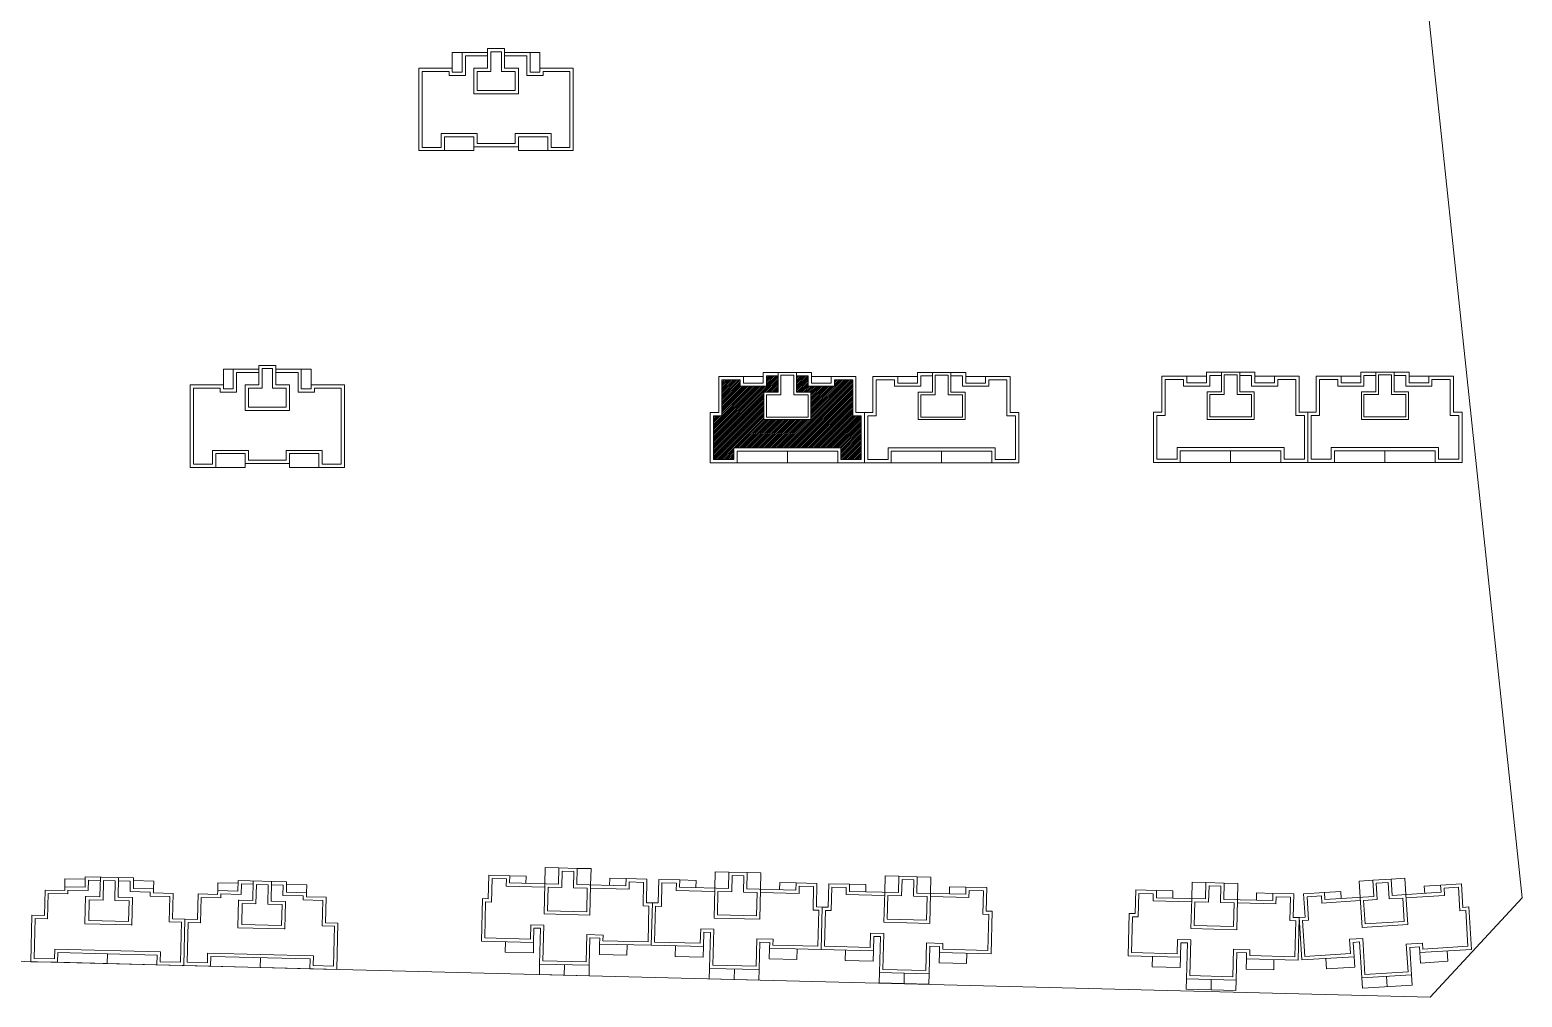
# Model space of a CAD drawing. Extents: x 195225 to 258225, y 4041 to 48538.
# Drawn here: x 201229 to 203512, y 7059 to 8539 of the extents above; entities that cross this region are included whole.
import ezdxf

# ---------------------------------------------------------------- set-up
doc = ezdxf.new("R2010")
doc.units = 0
doc.header["$LTSCALE"] = 1000
doc.header["$MEASUREMENT"] = 0
doc.layers.add('140', color=2, linetype='Continuous', lineweight=5)
doc.layers.add('s2', color=1, linetype='Continuous', lineweight=5)

msp = doc.modelspace()

# ---------------------------------------------------------------- hatches: boundary and pattern name
at = {"layer": 's2', "linetype": 'ByBlock'}
h = msp.add_hatch(dxfattribs=at)
h.set_pattern_fill('ANSI31', color=256, scale=1.2, style=0)
h.set_pattern_definition([(45, (164462.5845, 34869.5403), (-1.34703842, 1.34703842), [])])
h.paths.add_polyline_path([(202500.9, 7948.3), (202487.9, 7948.3), (202487.9, 8003.3), (202459.9, 8003.3), (202459.9, 7993.3), (202419.9, 7993.3), (202419.9, 8009.3), (202401.9, 8009.3), (202401.9, 7984.3), (202423.9, 7984.3), (202423.9, 7942.3), (202351.9, 7942.3), (202351.9, 7984.3), (202373.9, 7984.3), (202373.9, 8009.3), (202355.9, 8009.3), (202355.9, 7993.3), (202315.9, 7993.3), (202315.9, 8003.3), (202287.9, 8003.3), (202287.9, 7948.3), (202274.9, 7948.3), (202274.9, 7881.3), (202305.9, 7881.3), (202305.9, 7899.3), (202387.9, 7899.3), (202469.9, 7899.3), (202469.9, 7881.3), (202500.9, 7881.3)])

# ---------------------------------------------------------------- linework, layer by layer
at = {"layer": '140', "color": 7}
for p, q in [((203512, 7210.9), (203253.6, 9648.7)), ((201875.4, 8503.9), (201890.4, 8503.9)), ((201875.4, 8479.9), (201875.4, 8503.9)), ((201890.4, 8503.9), (201890.4, 8473.9)), ((201929.4, 8503.9), (201890.4, 8503.9)), ((201895.4, 8498.9), (201895.4, 8468.9)), ((201929.4, 8498.9), (201895.4, 8498.9)), ((201929.4, 8509.9), (201929.4, 8503.9)), ((201955.4, 8509.9), (201929.4, 8509.9)), ((201929.4, 8503.9), (201929.4, 8479.9)), ((201934.4, 8504.9), (201934.4, 8503.9)), ((201950.4, 8504.9), (201934.4, 8504.9)), ((201934.4, 8503.9), (201934.4, 8474.9)), ((201950.4, 8474.9), (201950.4, 8504.9)), ((201955.4, 8503.9), (201955.4, 8509.9)), ((201955.4, 8479.9), (201955.4, 8509.9)), ((201994.4, 8503.9), (201955.4, 8503.9)), ((201989.4, 8498.9), (201955.4, 8498.9)), ((201989.4, 8468.9), (201989.4, 8498.9)), ((202009.4, 8503.9), (201994.4, 8503.9)), ((201994.4, 8473.9), (201994.4, 8503.9)), ((202009.4, 8479.9), (202009.4, 8503.9)), ((201824.4, 8479.9), (201824.4, 8353.9)), ((201857.4, 8479.9), (201824.4, 8479.9)), ((201829.4, 8474.9), (201829.4, 8358.9)), ((201857.4, 8474.9), (201829.4, 8474.9)), ((201875.4, 8479.9), (201857.4, 8479.9)), ((201870.4, 8474.9), (201857.4, 8474.9)), ((201870.4, 8468.9), (201870.4, 8474.9)), ((201875.4, 8473.9), (201875.4, 8479.9)), ((201890.4, 8473.9), (201875.4, 8473.9)), ((201908.4, 8479.9), (201908.4, 8440.9)), ((201929.4, 8479.9), (201908.4, 8479.9)), ((201913.4, 8474.9), (201913.4, 8445.9)), ((201934.4, 8474.9), (201913.4, 8474.9)), ((201971.4, 8474.9), (201950.4, 8474.9)), ((201976.4, 8479.9), (201955.4, 8479.9)), ((201971.4, 8445.9), (201971.4, 8474.9)), ((201976.4, 8440.9), (201976.4, 8479.9)), ((202009.4, 8473.9), (201994.4, 8473.9)), ((202009.4, 8479.9), (202009.4, 8473.9)), ((202027.4, 8479.9), (202009.4, 8479.9)), ((202014.4, 8474.9), (202014.4, 8468.9)), ((202027.4, 8474.9), (202014.4, 8474.9)), ((202060.4, 8479.9), (202027.4, 8479.9)), ((202055.4, 8474.9), (202027.4, 8474.9)), ((202055.4, 8358.9), (202055.4, 8474.9)), ((202060.4, 8353.9), (202060.4, 8479.9)), ((201895.4, 8468.9), (201870.4, 8468.9)), ((202014.4, 8468.9), (201989.4, 8468.9)), ((201908.4, 8440.9), (201976.4, 8440.9)), ((201913.4, 8445.9), (201971.4, 8445.9)), ((201858.4, 8379.9), (201913.4, 8379.9)), ((201858.4, 8358.9), (201858.4, 8379.9)), ((201913.4, 8379.9), (201913.4, 8364.9)), ((201971.4, 8379.9), (202026.4, 8379.9)), ((201971.4, 8364.9), (201971.4, 8379.9)), ((202026.4, 8379.9), (202026.4, 8358.9)), ((201829.4, 8358.9), (201858.4, 8358.9)), ((201863.4, 8374.9), (201908.4, 8374.9)), ((201863.4, 8353.9), (201863.4, 8374.9)), ((201908.4, 8374.9), (201908.4, 8359.9)), ((201908.4, 8353.9), (201908.4, 8359.9)), ((201908.4, 8359.9), (201942.4, 8359.9)), ((201913.4, 8364.9), (201942.4, 8364.9)), ((201942.4, 8364.9), (201971.4, 8364.9)), ((201942.4, 8359.9), (201976.4, 8359.9)), ((201976.4, 8374.9), (202021.4, 8374.9)), ((201976.4, 8359.9), (201976.4, 8374.9)), ((201976.4, 8353.9), (201976.4, 8359.9)), ((202021.4, 8374.9), (202021.4, 8353.9)), ((202026.4, 8358.9), (202055.4, 8358.9)), ((201824.4, 8353.9), (201863.4, 8353.9)), ((201863.4, 8353.9), (201908.4, 8353.9)), ((202021.4, 8353.9), (201976.4, 8353.9)), ((202021.4, 8353.9), (202060.4, 8353.9)), ((201525.4, 8019.3), (201540.4, 8019.3)), ((201525.4, 7995.3), (201525.4, 8019.3)), ((201540.4, 8019.3), (201540.4, 7989.3)), ((201579.4, 8019.3), (201540.4, 8019.3)), ((201545.4, 8014.3), (201545.4, 7984.3)), ((201579.4, 8014.3), (201545.4, 8014.3)), ((201579.4, 8025.3), (201579.4, 8019.3)), ((201605.4, 8025.3), (201579.4, 8025.3)), ((201579.4, 8019.3), (201579.4, 7995.3)), ((201584.4, 8020.3), (201584.4, 8019.3)), ((201600.4, 8020.3), (201584.4, 8020.3)), ((201584.4, 8019.3), (201584.4, 7990.3)), ((201600.4, 7990.3), (201600.4, 8020.3)), ((201605.4, 8019.3), (201605.4, 8025.3)), ((201605.4, 7995.3), (201605.4, 8025.3)), ((201644.4, 8019.3), (201605.4, 8019.3)), ((201639.4, 8014.3), (201605.4, 8014.3)), ((201639.4, 7984.3), (201639.4, 8014.3)), ((201659.4, 8019.3), (201644.4, 8019.3)), ((201644.4, 7989.3), (201644.4, 8019.3)), ((201659.4, 7995.3), (201659.4, 8019.3)), ((202350.9, 8014.3), (202424.9, 8014.3)), ((202350.9, 7998.3), (202350.9, 8014.3)), ((202373.9, 8014.3), (202373.9, 7984.3)), ((202401.9, 7984.3), (202401.9, 8014.3)), ((202424.9, 8014.3), (202424.9, 7998.3)), ((202586.9, 8014.3), (202660.9, 8014.3)), ((202586.9, 7998.3), (202586.9, 8014.3)), ((202609.9, 8014.3), (202609.9, 7984.3)), ((202637.9, 7984.3), (202637.9, 8014.3)), ((202660.9, 8014.3), (202660.9, 7998.3)), ((203029, 8014.7), (203103, 8014.7)), ((203029, 7998.7), (203029, 8014.7)), ((203052, 8014.7), (203052, 7984.7)), ((203080, 7984.7), (203080, 8014.7)), ((203103, 8014.7), (203103, 7998.7)), ((203265, 8014.7), (203339, 8014.7)), ((203265, 7998.7), (203265, 8014.7)), ((203288, 8014.7), (203288, 7984.7)), ((203316, 7984.7), (203316, 8014.7)), ((203339, 8014.7), (203339, 7998.7)), ((201474.4, 7995.3), (201474.4, 7869.3)), ((201507.4, 7995.3), (201474.4, 7995.3)), ((201479.4, 7990.3), (201479.4, 7874.3)), ((201507.4, 7990.3), (201479.4, 7990.3)), ((201525.4, 7995.3), (201507.4, 7995.3)), ((201520.4, 7990.3), (201507.4, 7990.3)), ((201520.4, 7984.3), (201520.4, 7990.3)), ((201525.4, 7989.3), (201525.4, 7995.3)), ((201558.4, 7995.3), (201558.4, 7956.3)), ((201579.4, 7995.3), (201558.4, 7995.3)), ((201563.4, 7990.3), (201563.4, 7961.3)), ((201584.4, 7990.3), (201563.4, 7990.3)), ((201621.4, 7990.3), (201600.4, 7990.3)), ((201626.4, 7995.3), (201605.4, 7995.3)), ((201621.4, 7961.3), (201621.4, 7990.3)), ((201626.4, 7956.3), (201626.4, 7995.3)), ((201659.4, 7995.3), (201659.4, 7989.3)), ((201677.4, 7995.3), (201659.4, 7995.3)), ((201664.4, 7990.3), (201664.4, 7984.3)), ((201677.4, 7990.3), (201664.4, 7990.3)), ((201710.4, 7995.3), (201677.4, 7995.3)), ((201705.4, 7990.3), (201677.4, 7990.3)), ((201705.4, 7874.3), (201705.4, 7990.3)), ((201710.4, 7869.3), (201710.4, 7995.3)), ((202282.9, 8008.3), (202320.9, 8008.3)), ((202282.9, 7953.3), (202282.9, 8008.3)), ((202287.9, 8003.3), (202315.9, 8003.3)), ((202287.9, 7948.3), (202287.9, 8003.3)), ((202315.9, 8003.3), (202315.9, 7993.3)), ((202315.9, 7993.3), (202355.9, 7993.3)), ((202318.9, 8008.3), (202320.9, 8008.3)), ((202320.9, 8008.3), (202350.9, 8008.3)), ((202320.9, 8008.3), (202320.9, 7998.3)), ((202320.9, 7998.3), (202350.9, 7998.3)), ((202355.9, 8009.3), (202373.9, 8009.3)), ((202355.9, 7993.3), (202355.9, 8009.3)), ((202397.9, 8010.3), (202377.9, 8010.3)), ((202377.9, 8010.3), (202377.9, 7980.3)), ((202397.9, 7980.3), (202397.9, 8010.3)), ((202401.9, 8009.3), (202419.9, 8009.3)), ((202419.9, 8009.3), (202419.9, 7993.3)), ((202419.9, 7993.3), (202459.9, 7993.3)), ((202454.9, 8008.3), (202424.9, 8008.3)), ((202424.9, 7998.3), (202454.9, 7998.3)), ((202454.9, 8008.3), (202492.9, 8008.3)), ((202454.9, 7998.3), (202454.9, 8008.3)), ((202459.9, 8003.3), (202487.9, 8003.3)), ((202459.9, 7993.3), (202459.9, 8003.3)), ((202487.9, 8003.3), (202487.9, 7948.3)), ((202492.9, 8008.3), (202492.9, 7953.3)), ((202518.9, 8008.3), (202556.9, 8008.3)), ((202518.9, 7953.3), (202518.9, 8008.3)), ((202523.9, 8003.3), (202551.9, 8003.3)), ((202523.9, 7948.3), (202523.9, 8003.3)), ((202551.9, 8003.3), (202551.9, 7993.3)), ((202551.9, 7993.3), (202591.9, 7993.3)), ((202554.9, 8008.3), (202556.9, 8008.3)), ((202556.9, 8008.3), (202586.9, 8008.3)), ((202556.9, 8008.3), (202556.9, 7998.3)), ((202556.9, 7998.3), (202586.9, 7998.3)), ((202591.9, 8009.3), (202609.9, 8009.3)), ((202591.9, 7993.3), (202591.9, 8009.3)), ((202633.9, 8010.3), (202613.9, 8010.3)), ((202613.9, 8010.3), (202613.9, 7980.3)), ((202633.9, 7980.3), (202633.9, 8010.3)), ((202637.9, 8009.3), (202655.9, 8009.3)), ((202655.9, 8009.3), (202655.9, 7993.3)), ((202655.9, 7993.3), (202695.9, 7993.3)), ((202690.9, 8008.3), (202660.9, 8008.3)), ((202660.9, 7998.3), (202690.9, 7998.3)), ((202690.9, 8008.3), (202728.9, 8008.3)), ((202690.9, 7998.3), (202690.9, 8008.3)), ((202695.9, 8003.3), (202723.9, 8003.3)), ((202695.9, 7993.3), (202695.9, 8003.3)), ((202723.9, 8003.3), (202723.9, 7948.3)), ((202728.9, 8008.3), (202728.9, 7953.3)), ((202961, 8008.7), (202999, 8008.7)), ((202961, 7953.7), (202961, 8008.7)), ((202966, 8003.7), (202994, 8003.7)), ((202966, 7948.7), (202966, 8003.7)), ((202994, 8003.7), (202994, 7993.7)), ((202994, 7993.7), (203034, 7993.7)), ((202997, 8008.7), (202999, 8008.7)), ((202999, 8008.7), (203029, 8008.7)), ((202999, 8008.7), (202999, 7998.7)), ((202999, 7998.7), (203029, 7998.7)), ((203034, 8009.7), (203052, 8009.7)), ((203034, 7993.7), (203034, 8009.7)), ((203076, 8010.7), (203056, 8010.7)), ((203056, 8010.7), (203056, 7980.7)), ((203076, 7980.7), (203076, 8010.7)), ((203080, 8009.7), (203098, 8009.7)), ((203098, 8009.7), (203098, 7993.7)), ((203098, 7993.7), (203138, 7993.7)), ((203133, 8008.7), (203103, 8008.7)), ((203103, 7998.7), (203133, 7998.7)), ((203133, 8008.7), (203171, 8008.7)), ((203133, 7998.7), (203133, 8008.7)), ((203138, 8003.7), (203166, 8003.7)), ((203138, 7993.7), (203138, 8003.7)), ((203166, 8003.7), (203166, 7948.7)), ((203171, 8008.7), (203171, 7953.7)), ((203197, 8008.7), (203235, 8008.7)), ((203197, 7953.7), (203197, 8008.7)), ((203202, 8003.7), (203230, 8003.7)), ((203202, 7948.7), (203202, 8003.7)), ((203230, 8003.7), (203230, 7993.7)), ((203230, 7993.7), (203270, 7993.7)), ((203233, 8008.7), (203235, 8008.7)), ((203235, 8008.7), (203265, 8008.7)), ((203235, 8008.7), (203235, 7998.7)), ((203235, 7998.7), (203265, 7998.7)), ((203270, 8009.7), (203288, 8009.7)), ((203270, 7993.7), (203270, 8009.7)), ((203312, 8010.7), (203292, 8010.7)), ((203292, 8010.7), (203292, 7980.7)), ((203312, 7980.7), (203312, 8010.7)), ((203316, 8009.7), (203334, 8009.7)), ((203334, 8009.7), (203334, 7993.7)), ((203334, 7993.7), (203374, 7993.7)), ((203369, 8008.7), (203339, 8008.7)), ((203339, 7998.7), (203369, 7998.7)), ((203369, 8008.7), (203407, 8008.7)), ((203369, 7998.7), (203369, 8008.7)), ((203374, 8003.7), (203402, 8003.7)), ((203374, 7993.7), (203374, 8003.7)), ((203402, 8003.7), (203402, 7948.7)), ((203407, 8008.7), (203407, 7953.7)), ((201545.4, 7984.3), (201520.4, 7984.3)), ((201540.4, 7989.3), (201525.4, 7989.3)), ((201664.4, 7984.3), (201639.4, 7984.3)), ((201659.4, 7989.3), (201644.4, 7989.3)), ((202351.9, 7984.3), (202351.9, 7942.3)), ((202373.9, 7984.3), (202351.9, 7984.3)), ((202355.9, 7980.3), (202355.9, 7946.3)), ((202377.9, 7980.3), (202355.9, 7980.3)), ((202419.9, 7980.3), (202397.9, 7980.3)), ((202423.9, 7984.3), (202401.9, 7984.3)), ((202419.9, 7946.3), (202419.9, 7980.3)), ((202423.9, 7942.3), (202423.9, 7984.3)), ((202587.9, 7984.3), (202587.9, 7942.3)), ((202609.9, 7984.3), (202587.9, 7984.3)), ((202591.9, 7980.3), (202591.9, 7946.3)), ((202613.9, 7980.3), (202591.9, 7980.3)), ((202655.9, 7980.3), (202633.9, 7980.3)), ((202659.9, 7984.3), (202637.9, 7984.3)), ((202655.9, 7946.3), (202655.9, 7980.3)), ((202659.9, 7942.3), (202659.9, 7984.3)), ((203030, 7984.7), (203030, 7942.7)), ((203052, 7984.7), (203030, 7984.7)), ((203034, 7980.7), (203034, 7946.7)), ((203056, 7980.7), (203034, 7980.7)), ((203098, 7980.7), (203076, 7980.7)), ((203102, 7984.7), (203080, 7984.7)), ((203098, 7946.7), (203098, 7980.7)), ((203102, 7942.7), (203102, 7984.7)), ((203266, 7984.7), (203266, 7942.7)), ((203288, 7984.7), (203266, 7984.7)), ((203270, 7980.7), (203270, 7946.7)), ((203292, 7980.7), (203270, 7980.7)), ((203334, 7980.7), (203312, 7980.7)), ((203338, 7984.7), (203316, 7984.7)), ((203334, 7946.7), (203334, 7980.7)), ((203338, 7942.7), (203338, 7984.7)), ((201558.4, 7956.3), (201626.4, 7956.3)), ((201563.4, 7961.3), (201621.4, 7961.3)), ((202269.9, 7953.3), (202282.9, 7953.3)), ((202269.9, 7876.3), (202269.9, 7953.3)), ((202274.9, 7948.3), (202287.9, 7948.3)), ((202274.9, 7881.3), (202274.9, 7948.3)), ((202355.9, 7946.3), (202419.9, 7946.3)), ((202487.9, 7948.3), (202500.9, 7948.3)), ((202492.9, 7953.3), (202505.9, 7953.3)), ((202500.9, 7948.3), (202500.9, 7881.3)), ((202505.9, 7953.3), (202505.9, 7876.3)), ((202505.9, 7953.3), (202518.9, 7953.3)), ((202505.9, 7876.3), (202505.9, 7953.3)), ((202510.9, 7948.3), (202523.9, 7948.3)), ((202510.9, 7881.3), (202510.9, 7948.3)), ((202591.9, 7946.3), (202655.9, 7946.3)), ((202723.9, 7948.3), (202736.9, 7948.3)), ((202728.9, 7953.3), (202741.9, 7953.3)), ((202736.9, 7948.3), (202736.9, 7881.3)), ((202741.9, 7953.3), (202741.9, 7876.3)), ((202948, 7953.7), (202961, 7953.7)), ((202948, 7876.7), (202948, 7953.7)), ((202953, 7948.7), (202966, 7948.7)), ((202953, 7881.7), (202953, 7948.7)), ((203034, 7946.7), (203098, 7946.7)), ((203166, 7948.7), (203179, 7948.7)), ((203171, 7953.7), (203184, 7953.7)), ((203179, 7948.7), (203179, 7881.7)), ((203184, 7953.7), (203184, 7876.7)), ((203184, 7953.7), (203197, 7953.7)), ((203184, 7876.7), (203184, 7953.7)), ((203189, 7948.7), (203202, 7948.7)), ((203189, 7881.7), (203189, 7948.7)), ((203270, 7946.7), (203334, 7946.7)), ((203402, 7948.7), (203415, 7948.7)), ((203407, 7953.7), (203420, 7953.7)), ((203415, 7948.7), (203415, 7881.7)), ((203420, 7953.7), (203420, 7876.7)), ((202351.9, 7943.3), (202351.9, 7942.3)), ((202351.9, 7942.3), (202423.9, 7942.3)), ((202422.9, 7942.3), (202423.9, 7942.3)), ((202587.9, 7943.3), (202587.9, 7942.3)), ((202587.9, 7942.3), (202659.9, 7942.3)), ((202658.9, 7942.3), (202659.9, 7942.3)), ((203030, 7943.7), (203030, 7942.7)), ((203030, 7942.7), (203102, 7942.7)), ((203101, 7942.7), (203102, 7942.7)), ((203266, 7943.7), (203266, 7942.7)), ((203266, 7942.7), (203338, 7942.7)), ((203337, 7942.7), (203338, 7942.7)), ((202305.9, 7899.3), (202305.9, 7881.3)), ((202387.9, 7899.3), (202305.9, 7899.3)), ((202469.9, 7899.3), (202387.9, 7899.3)), ((202469.9, 7881.3), (202469.9, 7899.3)), ((202541.9, 7899.3), (202541.9, 7881.3)), ((202623.9, 7899.3), (202541.9, 7899.3)), ((202705.9, 7899.3), (202623.9, 7899.3)), ((202705.9, 7881.3), (202705.9, 7899.3)), ((202984, 7899.7), (202984, 7881.7)), ((203066, 7899.7), (202984, 7899.7)), ((203148, 7899.7), (203066, 7899.7)), ((203148, 7881.7), (203148, 7899.7)), ((203220, 7899.7), (203220, 7881.7)), ((203302, 7899.7), (203220, 7899.7)), ((203384, 7899.7), (203302, 7899.7)), ((203384, 7881.7), (203384, 7899.7)), ((201508.4, 7895.3), (201563.4, 7895.3)), ((201508.4, 7874.3), (201508.4, 7895.3)), ((201513.4, 7890.3), (201558.4, 7890.3)), ((201513.4, 7869.3), (201513.4, 7890.3)), ((201558.4, 7890.3), (201558.4, 7875.3)), ((201563.4, 7895.3), (201563.4, 7880.3)), ((201563.4, 7880.3), (201592.4, 7880.3)), ((201592.4, 7880.3), (201621.4, 7880.3)), ((201621.4, 7895.3), (201676.4, 7895.3)), ((201621.4, 7880.3), (201621.4, 7895.3)), ((201626.4, 7890.3), (201671.4, 7890.3)), ((201626.4, 7875.3), (201626.4, 7890.3)), ((201671.4, 7890.3), (201671.4, 7869.3)), ((201676.4, 7895.3), (201676.4, 7874.3)), ((202310.9, 7876.3), (202269.9, 7876.3)), ((202305.9, 7881.3), (202274.9, 7881.3)), ((202310.9, 7894.3), (202310.9, 7876.3)), ((202387.9, 7894.3), (202310.9, 7894.3)), ((202387.9, 7876.3), (202310.9, 7876.3)), ((202464.9, 7894.3), (202387.9, 7894.3)), ((202387.9, 7894.3), (202387.9, 7876.3)), ((202387.9, 7876.3), (202464.9, 7876.3)), ((202464.9, 7876.3), (202464.9, 7894.3)), ((202505.9, 7876.3), (202464.9, 7876.3)), ((202500.9, 7881.3), (202469.9, 7881.3)), ((202546.9, 7876.3), (202505.9, 7876.3)), ((202541.9, 7881.3), (202510.9, 7881.3)), ((202546.9, 7894.3), (202546.9, 7876.3)), ((202623.9, 7894.3), (202546.9, 7894.3)), ((202623.9, 7876.3), (202546.9, 7876.3)), ((202700.9, 7894.3), (202623.9, 7894.3)), ((202623.9, 7894.3), (202623.9, 7876.3)), ((202623.9, 7876.3), (202700.9, 7876.3)), ((202700.9, 7876.3), (202700.9, 7894.3)), ((202741.9, 7876.3), (202700.9, 7876.3)), ((202736.9, 7881.3), (202705.9, 7881.3)), ((202989, 7876.7), (202948, 7876.7)), ((202984, 7881.7), (202953, 7881.7)), ((202989, 7894.7), (202989, 7876.7)), ((203066, 7894.7), (202989, 7894.7)), ((203066, 7876.7), (202989, 7876.7)), ((203143, 7894.7), (203066, 7894.7)), ((203066, 7894.7), (203066, 7876.7)), ((203066, 7876.7), (203143, 7876.7)), ((203143, 7876.7), (203143, 7894.7)), ((203184, 7876.7), (203143, 7876.7)), ((203179, 7881.7), (203148, 7881.7)), ((203225, 7876.7), (203184, 7876.7)), ((203220, 7881.7), (203189, 7881.7)), ((203225, 7894.7), (203225, 7876.7)), ((203302, 7894.7), (203225, 7894.7)), ((203302, 7876.7), (203225, 7876.7)), ((203379, 7894.7), (203302, 7894.7)), ((203302, 7894.7), (203302, 7876.7)), ((203302, 7876.7), (203379, 7876.7)), ((203379, 7876.7), (203379, 7894.7)), ((203420, 7876.7), (203379, 7876.7)), ((203415, 7881.7), (203384, 7881.7)), ((201474.4, 7869.3), (201513.4, 7869.3)), ((201479.4, 7874.3), (201508.4, 7874.3)), ((201513.4, 7869.3), (201558.4, 7869.3)), ((201558.4, 7869.3), (201558.4, 7875.3)), ((201558.4, 7875.3), (201592.4, 7875.3)), ((201592.4, 7875.3), (201626.4, 7875.3)), ((201626.4, 7869.3), (201626.4, 7875.3)), ((201671.4, 7869.3), (201626.4, 7869.3)), ((201671.4, 7869.3), (201710.4, 7869.3)), ((201676.4, 7874.3), (201705.4, 7874.3)), ((201282.6, 7227.7), (201282.9, 7239.7)), ((201282.9, 7239.7), (201313.9, 7239)), ((201314, 7243), (201313.6, 7227)), ((201387.9, 7241.1), (201314, 7243)), ((201318.8, 7237.8), (201318.4, 7221.8)), ((201336.8, 7237.4), (201318.8, 7237.8)), ((201337, 7242.4), (201336.2, 7213.4)), ((201341.8, 7237.2), (201341.1, 7207.2)), ((201359.8, 7236.8), (201341.8, 7237.2)), ((201359.1, 7206.8), (201359.8, 7236.8)), ((201364.2, 7211.7), (201364.9, 7241.7)), ((201387.5, 7225.1), (201387.9, 7241.1)), ((201418.8, 7236.3), (201387.8, 7237.1)), ((201547.9, 7237), (201547.5, 7221)), ((201621.9, 7235.1), (201547.9, 7237)), ((201930.4, 7209.2), (201931.3, 7245.2)), ((201931.3, 7245.2), (201963.3, 7244.4)), ((201935.3, 7204.1), (201936.2, 7240.1)), ((201936.2, 7240.1), (201958.2, 7239.5)), ((201958.2, 7239.5), (201957.9, 7228.5)), ((201963.3, 7244.4), (201963, 7233.4)), ((201963.3, 7244.4), (201988.3, 7243.8)), ((201988.3, 7243.8), (201988, 7232.8)), ((202017, 7232.1), (202017.6, 7257.1)), ((202017.6, 7257.1), (202038.6, 7256.5)), ((202038, 7231.6), (202038.6, 7256.5)), ((202038.6, 7256.5), (202066.6, 7255.8)), ((202043.5, 7251.4), (202042.9, 7226.4)), ((202061.5, 7251), (202043.5, 7251.4)), ((202060.9, 7226), (202061.5, 7251)), ((202066.6, 7255.8), (202066, 7230.9)), ((202066.6, 7255.8), (202087.6, 7255.3)), ((202087.6, 7255.3), (202087, 7230.3)), ((202116, 7229.6), (202116.3, 7240.6)), ((202116.3, 7240.6), (202141.3, 7240)), ((202141, 7229), (202141.3, 7240)), ((202141.3, 7240), (202173.2, 7239.2)), ((202173.2, 7239.2), (202172.4, 7203.2)), ((202190.4, 7202.8), (202191.2, 7238.8)), ((202191.2, 7238.8), (202223.2, 7238)), ((202223.2, 7238), (202223, 7227)), ((202223.2, 7238), (202248.2, 7237.3)), ((202248.2, 7237.3), (202248, 7226.4)), ((202276.9, 7225.6), (202277.6, 7250.6)), ((202277.6, 7250.6), (202298.6, 7250.1)), ((202297.9, 7225.1), (202298.6, 7250.1)), ((202298.6, 7250.1), (202326.5, 7249.4)), ((202303.4, 7245), (202302.8, 7220)), ((202321.4, 7244.5), (202303.4, 7245)), ((202320.8, 7219.5), (202321.4, 7244.5)), ((202326.5, 7249.4), (202325.9, 7224.4)), ((202326.5, 7249.4), (202347.5, 7248.9)), ((202347.5, 7248.9), (202346.9, 7223.9)), ((202536.9, 7219.2), (202537.5, 7244.2)), ((202537.5, 7244.2), (202558.5, 7243.7)), ((202557.9, 7218.7), (202558.5, 7243.7)), ((202558.5, 7243.7), (202586.5, 7243)), ((202563.4, 7238.5), (202562.7, 7213.6)), ((202581.3, 7238.1), (202563.4, 7238.5)), ((202580.7, 7213.1), (202581.3, 7238.1)), ((202586.5, 7243), (202585.8, 7218)), ((202586.5, 7243), (202607.5, 7242.5)), ((202607.5, 7242.5), (202606.8, 7217.5)), ((203262.6, 7236.3), (203283.5, 7237.6)), ((203283.5, 7237.6), (203311.5, 7239.4)), ((203285.1, 7212.7), (203283.5, 7237.6)), ((203311.5, 7239.4), (203332.4, 7240.7)), ((203311.5, 7239.4), (203313, 7214.4)), ((203332.4, 7240.7), (203334, 7215.7)), ((201252.4, 7222.5), (201251.4, 7183.5)), ((201282.4, 7221.7), (201252.4, 7222.5)), ((201257.3, 7217.4), (201256.3, 7178.4)), ((201287.3, 7216.6), (201257.3, 7217.4)), ((201282.6, 7227.7), (201282.4, 7221.7)), ((201313.6, 7227), (201282.6, 7227.7)), ((201287.4, 7222.6), (201287.3, 7216.6)), ((201318.4, 7221.8), (201287.4, 7222.6)), ((201382.8, 7236.2), (201364.8, 7236.7)), ((201382.4, 7220.2), (201382.8, 7236.2)), ((201413.4, 7219.4), (201382.4, 7220.2)), ((201418.5, 7224.3), (201387.5, 7225.1)), ((201413.2, 7213.4), (201413.4, 7219.4)), ((201418.4, 7218.3), (201418.5, 7224.3)), ((201448.4, 7217.5), (201418.4, 7218.3)), ((201418.5, 7224.3), (201418.8, 7236.3)), ((201447.4, 7178.5), (201448.4, 7217.5)), ((201486.4, 7216.6), (201485.4, 7177.6)), ((201516.3, 7215.8), (201486.4, 7216.6)), ((201516.5, 7221.8), (201516.3, 7215.8)), ((201516.5, 7221.8), (201516.8, 7233.8)), ((201547.5, 7221), (201516.5, 7221.8)), ((201516.8, 7233.8), (201547.8, 7233)), ((201521.4, 7216.7), (201521.2, 7210.7)), ((201552.4, 7215.9), (201521.4, 7216.7)), ((201552.8, 7231.9), (201552.4, 7215.9)), ((201570.8, 7231.4), (201552.8, 7231.9)), ((201570.9, 7236.4), (201570.1, 7207.4)), ((201575.8, 7231.3), (201575, 7201.3)), ((201593.7, 7230.8), (201575.8, 7231.3)), ((201593, 7200.9), (201593.7, 7230.8)), ((201598.1, 7205.7), (201598.9, 7235.7)), ((201616.7, 7230.3), (201598.7, 7230.7)), ((201616.3, 7214.3), (201616.7, 7230.3)), ((201647.3, 7213.5), (201616.3, 7214.3)), ((201621.5, 7219.1), (201621.9, 7235.1)), ((201652.4, 7218.4), (201621.5, 7219.1)), ((201652.8, 7230.4), (201621.8, 7231.1)), ((201652.3, 7212.4), (201652.4, 7218.4)), ((201652.4, 7218.4), (201652.8, 7230.4)), ((201957.9, 7228.5), (202016.9, 7227.1)), ((201963, 7233.4), (202038, 7231.6)), ((202017, 7232.1), (202015.9, 7186.1)), ((202021.9, 7226.9), (202021, 7191)), ((202042.9, 7226.4), (202021.9, 7226.9)), ((202081.9, 7225.5), (202060.9, 7226)), ((202066, 7230.9), (202141, 7229)), ((202081, 7189.5), (202081.9, 7225.5)), ((202085.9, 7184.4), (202087, 7230.3)), ((202086.9, 7225.3), (202145.9, 7223.9)), ((202145.9, 7223.9), (202146.1, 7234.9)), ((202146.1, 7234.9), (202168.1, 7234.3)), ((202168.1, 7234.3), (202167.2, 7198.3)), ((202195.2, 7197.6), (202196.1, 7233.6)), ((202196.1, 7233.6), (202218.1, 7233.1)), ((202218.1, 7233.1), (202217.8, 7222.1)), ((202217.8, 7222.1), (202276.8, 7220.6)), ((202223, 7227), (202297.9, 7225.1)), ((202276.9, 7225.6), (202275.8, 7179.6)), ((202281.8, 7220.5), (202280.9, 7184.5)), ((202302.8, 7220), (202281.8, 7220.5)), ((202341.8, 7219), (202320.8, 7219.5)), ((202325.9, 7224.4), (202400.9, 7222.6)), ((202340.9, 7183), (202341.8, 7219)), ((202345.8, 7177.9), (202346.9, 7223.9)), ((202346.8, 7218.9), (202405.8, 7217.4)), ((202375.9, 7223.2), (202376.2, 7234.2)), ((202376.2, 7234.2), (202401.2, 7233.6)), ((202400.9, 7222.6), (202401.2, 7233.6)), ((202401.2, 7233.6), (202433.2, 7232.8)), ((202405.8, 7217.4), (202406.1, 7228.4)), ((202406.1, 7228.4), (202428, 7227.9)), ((202428, 7227.9), (202427.2, 7191.9)), ((202433.2, 7232.8), (202432.3, 7196.8)), ((202450.3, 7196.3), (202451.2, 7232.3)), ((202451.2, 7232.3), (202483.2, 7231.5)), ((202455.1, 7191.2), (202456, 7227.2)), ((202456, 7227.2), (202478, 7226.7)), ((202478, 7226.7), (202477.8, 7215.7)), ((202477.8, 7215.7), (202536.7, 7214.2)), ((202483.2, 7231.5), (202482.9, 7220.5)), ((202482.9, 7220.5), (202557.9, 7218.7)), ((202483.2, 7231.5), (202508.1, 7230.9)), ((202508.1, 7230.9), (202507.9, 7219.9)), ((202536.9, 7219.2), (202535.7, 7173.2)), ((202541.7, 7214.1), (202540.8, 7178.1)), ((202562.7, 7213.6), (202541.7, 7214.1)), ((202585.8, 7218), (202660.8, 7216.1)), ((202605.7, 7171.5), (202606.8, 7217.5)), ((202635.8, 7216.7), (202636.1, 7227.7)), ((202636.1, 7227.7), (202661.1, 7227.1)), ((202660.8, 7216.1), (202661.1, 7227.1)), ((202661.1, 7227.1), (202693.1, 7226.3)), ((202665.7, 7211), (202666, 7222)), ((202666, 7222), (202688, 7221.5)), ((202688, 7221.5), (202687.1, 7185.5)), ((202693.1, 7226.3), (202692.2, 7190.3)), ((202920, 7186.7), (202920.8, 7222.7)), ((202920.8, 7222.7), (202952.8, 7221.9)), ((202924.8, 7181.6), (202925.7, 7217.5)), ((202925.7, 7217.5), (202947.7, 7217)), ((202947.7, 7217), (202947.4, 7206)), ((202952.8, 7221.9), (202952.6, 7210.9)), ((202952.8, 7221.9), (202977.8, 7221.3)), ((202977.8, 7221.3), (202977.6, 7210.3)), ((203006.5, 7209.5), (203007.2, 7234.5)), ((203007.2, 7234.5), (203028.2, 7234)), ((203027.5, 7209), (203028.2, 7234)), ((203028.2, 7234), (203056.1, 7233.3)), ((203033, 7228.9), (203032.4, 7203.9)), ((203051, 7228.4), (203033, 7228.9)), ((203050.4, 7203.5), (203051, 7228.4)), ((203056.1, 7233.3), (203055.5, 7208.3)), ((203056.1, 7233.3), (203077.1, 7232.8)), ((203077.1, 7232.8), (203076.5, 7207.8)), ((203105.5, 7207.1), (203105.8, 7218.1)), ((203105.8, 7218.1), (203130.8, 7217.5)), ((203130.5, 7206.5), (203130.8, 7217.5)), ((203130.8, 7217.5), (203162.8, 7216.7)), ((203162.8, 7216.7), (203161.9, 7180.7)), ((203177.6, 7217), (203209.5, 7219)), ((203179.9, 7181), (203177.6, 7217)), ((203209.5, 7219), (203234.5, 7220.5)), ((203209.5, 7219), (203210.2, 7208)), ((203234.5, 7220.5), (203235.2, 7209.5)), ((203264.1, 7211.3), (203262.6, 7236.3)), ((203306.8, 7234.1), (203288.8, 7232.9)), ((203288.8, 7232.9), (203290.4, 7208)), ((203308.4, 7209.1), (203306.8, 7234.1)), ((203313, 7214.4), (203387.9, 7219.1)), ((203336.9, 7169.8), (203334, 7215.7)), ((203334.3, 7210.7), (203393.2, 7214.4)), ((203362.2, 7228.5), (203387.2, 7230.1)), ((203362.9, 7217.5), (203362.2, 7228.5)), ((203387.2, 7230.1), (203419.1, 7232.1)), ((203387.9, 7219.1), (203387.2, 7230.1)), ((203392.5, 7225.4), (203414.5, 7226.8)), ((203393.2, 7214.4), (203392.5, 7225.4)), ((203414.5, 7226.8), (203416.7, 7190.8)), ((203419.1, 7232.1), (203421.4, 7196.1)), ((201314.2, 7212.9), (201313.2, 7172)), ((201315.2, 7212.9), (201314.2, 7212.9)), ((201336.2, 7212.4), (201315.2, 7212.9)), ((201320.1, 7207.8), (201319.3, 7175.8)), ((201341.1, 7207.2), (201320.1, 7207.8)), ((201336.2, 7213.4), (201336.2, 7212.4)), ((201381, 7206.2), (201359.1, 7206.8)), ((201365.2, 7211.6), (201364.2, 7211.7)), ((201386.2, 7211.1), (201365.2, 7211.6)), ((201380.2, 7174.3), (201381, 7206.2)), ((201385.1, 7169.1), (201386.2, 7210.1)), ((201386.2, 7210.1), (201386.2, 7211.1)), ((201443.2, 7212.7), (201413.2, 7213.4)), ((201442.2, 7173.7), (201443.2, 7212.7)), ((201491.2, 7211.4), (201490.2, 7172.5)), ((201521.2, 7210.7), (201491.2, 7211.4)), ((201548.1, 7207), (201547.1, 7166)), ((201549.1, 7207), (201548.1, 7207)), ((201570.1, 7206.4), (201549.1, 7207)), ((201554, 7201.8), (201553.2, 7169.9)), ((201575, 7201.3), (201554, 7201.8)), ((201570.1, 7207.4), (201570.1, 7206.4)), ((201615, 7200.3), (201593, 7200.9)), ((201599.1, 7205.7), (201598.1, 7205.7)), ((201620.1, 7205.2), (201599.1, 7205.7)), ((201614.2, 7168.3), (201615, 7200.3)), ((201619, 7163.2), (201620.1, 7204.2)), ((201620.1, 7204.2), (201620.1, 7205.2)), ((201647.2, 7207.5), (201647.3, 7213.5)), ((201677.2, 7206.7), (201647.2, 7207.5)), ((201682.3, 7211.6), (201652.3, 7212.4)), ((201676.2, 7167.7), (201677.2, 7206.7)), ((201681.3, 7172.6), (201682.3, 7211.6)), ((201919.8, 7144.5), (201921.4, 7209.4)), ((201921.4, 7209.4), (201930.4, 7209.2)), ((201924.9, 7149.3), (201926.3, 7204.3)), ((201926.3, 7204.3), (201935.3, 7204.1)), ((202167.2, 7198.3), (202176.2, 7198.1)), ((202172.4, 7203.2), (202181.4, 7203)), ((202176.2, 7198.1), (202174.9, 7143.1)), ((202181.4, 7203), (202179.7, 7138)), ((202179.7, 7138), (202181.4, 7203)), ((202181.4, 7203), (202190.4, 7202.8)), ((202184.9, 7142.9), (202186.2, 7197.9)), ((202186.2, 7197.9), (202195.2, 7197.6)), ((202427.2, 7191.9), (202436.2, 7191.7)), ((202432.3, 7196.8), (202441.3, 7196.6)), ((202436.2, 7191.7), (202434.8, 7136.7)), ((202441.3, 7196.6), (202439.7, 7131.6)), ((202439.7, 7131.6), (202441.3, 7196.6)), ((202441.3, 7196.6), (202450.3, 7196.3)), ((202444.8, 7136.5), (202446.1, 7191.4)), ((202446.1, 7191.4), (202455.1, 7191.2)), ((202601.7, 7212.6), (202580.7, 7213.1)), ((202600.8, 7176.6), (202601.7, 7212.6)), ((202606.7, 7212.5), (202665.7, 7211)), ((202947.4, 7206), (203006.4, 7204.5)), ((202952.6, 7210.9), (203027.5, 7209)), ((203006.5, 7209.5), (203005.4, 7163.6)), ((203011.4, 7204.4), (203010.5, 7168.4)), ((203032.4, 7203.9), (203011.4, 7204.4)), ((203071.4, 7202.9), (203050.4, 7203.5)), ((203055.5, 7208.3), (203130.5, 7206.5)), ((203070.5, 7166.9), (203071.4, 7202.9)), ((203075.4, 7161.8), (203076.5, 7207.8)), ((203076.4, 7202.8), (203135.4, 7201.3)), ((203135.4, 7201.3), (203135.7, 7212.3)), ((203135.7, 7212.3), (203157.6, 7211.8)), ((203157.6, 7211.8), (203156.8, 7175.8)), ((203182.9, 7212.3), (203204.9, 7213.7)), ((203185.2, 7176.3), (203182.9, 7212.3)), ((203204.9, 7213.7), (203205.6, 7202.7)), ((203205.6, 7202.7), (203264.4, 7206.4)), ((203210.2, 7208), (203285.1, 7212.7)), ((203264.1, 7211.3), (203267, 7165.4)), ((203290.4, 7208), (203269.4, 7206.7)), ((203269.4, 7206.7), (203271.7, 7170.7)), ((203329.3, 7210.4), (203308.4, 7209.1)), ((203331.6, 7174.5), (203329.3, 7210.4)), ((203371.5, 7058.7), (203512, 7210.9)), ((203416.7, 7190.8), (203425.7, 7191.4)), ((203421.4, 7196.1), (203430.4, 7196.7)), ((203425.7, 7191.4), (203429.1, 7136.5)), ((203430.4, 7196.7), (203434.4, 7131.8)), ((198817.4, 7174.3), (203371.5, 7058.7)), ((201232.4, 7184), (201230.6, 7113)), ((201251.4, 7183.5), (201232.4, 7184)), ((201237.3, 7178.9), (201235.8, 7117.9)), ((201256.3, 7178.4), (201237.3, 7178.9)), ((201313.2, 7172), (201313.1, 7171)), ((201313.1, 7171), (201384.1, 7169.2)), ((201319.3, 7175.8), (201380.2, 7174.3)), ((201384.1, 7169.2), (201385.1, 7169.1)), ((201461.2, 7173.2), (201442.2, 7173.7)), ((201466.4, 7178.1), (201447.4, 7178.5)), ((201459.7, 7112.2), (201461.2, 7173.2)), ((201464.6, 7107.1), (201466.4, 7178.1)), ((201466.4, 7178.1), (201464.6, 7107.1)), ((201485.4, 7177.6), (201466.4, 7178.1)), ((201471.2, 7172.9), (201469.7, 7112)), ((201490.2, 7172.5), (201471.2, 7172.9)), ((201553.2, 7169.9), (201614.2, 7168.3)), ((201700.3, 7172.1), (201681.3, 7172.6)), ((201698.5, 7101.2), (201700.3, 7172.1)), ((201995.5, 7169.6), (201994.9, 7147.6)), ((202015.5, 7169.1), (201995.5, 7169.6)), ((202014.1, 7114.1), (202015.5, 7169.1)), ((202015.9, 7186.1), (202085.9, 7184.4)), ((202021, 7191), (202081, 7189.5)), ((202275.8, 7179.6), (202345.8, 7177.9)), ((202280.9, 7184.5), (202340.9, 7183)), ((202535.7, 7173.2), (202605.7, 7171.5)), ((202540.8, 7178.1), (202600.8, 7176.6)), ((202687.1, 7185.5), (202696.1, 7185.2)), ((202692.2, 7190.3), (202701.2, 7190.1)), ((202696.1, 7185.2), (202694.7, 7130.3)), ((202701.2, 7190.1), (202699.6, 7125.1)), ((202909.3, 7121.9), (202911, 7186.9)), ((202911, 7186.9), (202920, 7186.7)), ((202914.5, 7126.8), (202915.8, 7181.8)), ((202915.8, 7181.8), (202924.8, 7181.6)), ((203010.5, 7168.4), (203070.5, 7166.9)), ((203156.8, 7175.8), (203165.8, 7175.6)), ((203161.9, 7180.7), (203170.9, 7180.5)), ((203165.8, 7175.6), (203164.4, 7120.6)), ((203170.9, 7180.5), (203169.3, 7115.5)), ((203170.9, 7180.5), (203179.9, 7181)), ((203174.9, 7115.6), (203170.9, 7180.5)), ((203176.2, 7175.8), (203185.2, 7176.3)), ((203179.6, 7120.9), (203176.2, 7175.8)), ((203267, 7165.4), (203336.9, 7169.8)), ((203271.7, 7170.7), (203331.6, 7174.5)), ((201547.1, 7166), (201547.1, 7165)), ((201547.1, 7165), (201618, 7163.2)), ((201618, 7163.2), (201619, 7163.2)), ((201695.2, 7167.3), (201676.2, 7167.7)), ((201693.6, 7106.3), (201695.2, 7167.3)), ((201994.9, 7147.6), (201924.9, 7149.3)), ((202000.3, 7164.5), (201999.8, 7142.5)), ((202010.3, 7164.2), (202000.3, 7164.5)), ((202009, 7109.2), (202010.3, 7164.2)), ((202081.1, 7154.5), (202080.1, 7112.5)), ((202106.1, 7153.8), (202081.1, 7154.5)), ((202086, 7149.3), (202085, 7107.4)), ((202101, 7149), (202086, 7149.3)), ((202100.8, 7140), (202101, 7149)), ((202105.9, 7144.8), (202106.1, 7153.8)), ((202255.4, 7163.1), (202254.8, 7141.2)), ((202275.4, 7162.7), (202255.4, 7163.1)), ((202260.3, 7158), (202259.7, 7136)), ((202270.3, 7157.8), (202260.3, 7158)), ((202268.9, 7102.8), (202270.3, 7157.8)), ((202274, 7107.7), (202275.4, 7162.7)), ((202341, 7148), (202340, 7106)), ((202366, 7147.4), (202341, 7148)), ((202365.8, 7138.4), (202366, 7147.4)), ((202515.3, 7156.7), (202514.8, 7134.7)), ((202535.3, 7156.2), (202515.3, 7156.7)), ((202520.2, 7151.6), (202519.6, 7129.6)), ((202530.2, 7151.3), (202520.2, 7151.6)), ((202528.8, 7096.4), (202530.2, 7151.3)), ((202533.9, 7101.2), (202535.3, 7156.2)), ((202985, 7147.1), (202984.4, 7125.1)), ((203005, 7146.6), (202985, 7147.1)), ((203003.6, 7091.6), (203005, 7146.6)), ((203005.4, 7163.6), (203075.4, 7161.8)), ((203268.1, 7148.5), (203248.1, 7147.2)), ((203248.1, 7147.2), (203249.5, 7125.3)), ((203271.5, 7093.6), (203268.1, 7148.5)), ((201266.8, 7117.1), (201267.1, 7132.1)), ((201267.1, 7132.1), (201429.1, 7128)), ((201271.6, 7112), (201272, 7127)), ((201272, 7127), (201424, 7123.1)), ((201348, 7125.1), (201347.6, 7110.1)), ((201424, 7123.1), (201423.6, 7108.1)), ((201429.1, 7128), (201428.7, 7113)), ((201500.7, 7111.2), (201501.1, 7126.2)), ((201501.1, 7126.2), (201663, 7122.1)), ((201999.8, 7142.5), (201919.8, 7144.5)), ((201956.8, 7143.5), (201956.4, 7127.5)), ((201956.4, 7127.5), (201999.4, 7126.5)), ((201999.4, 7126.5), (201999.8, 7142.5)), ((202100.4, 7124), (202100.8, 7140)), ((202142.4, 7122.9), (202100.4, 7124)), ((202179.7, 7138), (202100.8, 7140)), ((202174.9, 7143.1), (202105.9, 7144.8)), ((202142.8, 7138.9), (202142.4, 7122.9)), ((202259.7, 7136), (202179.7, 7138)), ((202254.8, 7141.2), (202184.9, 7142.9)), ((202216.7, 7137.1), (202216.3, 7121.1)), ((202259.3, 7120), (202259.7, 7136)), ((202345.9, 7142.9), (202344.9, 7100.9)), ((202360.9, 7142.5), (202345.9, 7142.9)), ((202360.3, 7117.5), (202360.7, 7133.5)), ((202360.7, 7133.5), (202360.9, 7142.5)), ((202439.7, 7131.6), (202360.7, 7133.5)), ((202434.8, 7136.7), (202365.8, 7138.4)), ((202402.7, 7132.5), (202402.3, 7116.5)), ((202519.6, 7129.6), (202439.7, 7131.6)), ((202514.8, 7134.7), (202444.8, 7136.5)), ((202476.7, 7130.7), (202476.3, 7114.7)), ((202519.2, 7113.6), (202519.6, 7129.6)), ((202601, 7141.6), (202599.9, 7099.6)), ((202626, 7141), (202601, 7141.6)), ((202605.8, 7136.5), (202604.8, 7094.5)), ((202620.8, 7136.1), (202605.8, 7136.5)), ((202620.2, 7111.1), (202620.6, 7127.1)), ((202620.6, 7127.1), (202620.8, 7136.1)), ((202699.6, 7125.1), (202620.6, 7127.1)), ((202625.7, 7132), (202626, 7141)), ((202694.7, 7130.3), (202625.7, 7132)), ((202662.6, 7126.1), (202662.2, 7110.1)), ((202984.4, 7125.1), (202914.5, 7126.8)), ((202989.9, 7141.9), (202989.3, 7119.9)), ((202999.9, 7141.7), (202989.9, 7141.9)), ((202998.5, 7086.7), (202999.9, 7141.7)), ((203070.6, 7131.9), (203069.6, 7089.9)), ((203095.6, 7131.3), (203070.6, 7131.9)), ((203075.5, 7126.8), (203074.5, 7084.8)), ((203090.5, 7126.4), (203075.5, 7126.8)), ((203090.3, 7117.4), (203090.5, 7126.4)), ((203095.4, 7122.3), (203095.6, 7131.3)), ((203249.5, 7125.3), (203179.6, 7120.9)), ((203263.4, 7143.2), (203253.4, 7142.5)), ((203253.4, 7142.5), (203254.8, 7120.6)), ((203266.8, 7088.3), (203263.4, 7143.2)), ((203359.7, 7141.2), (203334.7, 7139.6)), ((203334.7, 7139.6), (203337.4, 7097.7)), ((203355, 7135.9), (203340, 7134.9)), ((203340, 7134.9), (203342.7, 7093)), ((203355.6, 7126.9), (203355, 7135.9)), ((203434.4, 7131.8), (203355.6, 7126.9)), ((203356.6, 7110.9), (203355.6, 7126.9)), ((203360.3, 7132.2), (203359.7, 7141.2)), ((203429.1, 7136.5), (203360.3, 7132.2)), ((203397.5, 7129.5), (203398.5, 7113.6)), ((201230.6, 7113), (201271.6, 7112)), ((201235.8, 7117.9), (201266.8, 7117.1)), ((201271.6, 7112), (201423.6, 7108.1)), ((201423.6, 7108.1), (201464.6, 7107.1)), ((201428.7, 7113), (201459.7, 7112.2)), ((201464.6, 7107.1), (201505.6, 7106.1)), ((201469.7, 7112), (201500.7, 7111.2)), ((201505.6, 7106.1), (201505.9, 7121)), ((201505.6, 7106.1), (201657.5, 7102.2)), ((201505.9, 7121), (201657.9, 7117.2)), ((201581.9, 7119.1), (201581.5, 7104.1)), ((201657.9, 7117.2), (201657.5, 7102.2)), ((201657.5, 7102.2), (201698.5, 7101.2)), ((201663, 7122.1), (201662.6, 7107.1)), ((201662.6, 7107.1), (201693.6, 7106.3)), ((202008.6, 7093.2), (202009, 7109.2)), ((202085, 7107.4), (202009, 7109.2)), ((202080.1, 7112.5), (202014.1, 7114.1)), ((202047, 7108.3), (202046.6, 7092.3)), ((202085, 7107.4), (202084.6, 7091.3)), ((202216.3, 7121.1), (202259.3, 7120)), ((202268.5, 7086.8), (202268.9, 7102.8)), ((202344.9, 7100.9), (202268.9, 7102.8)), ((202340, 7106), (202274, 7107.7)), ((202306.9, 7101.9), (202306.5, 7085.9)), ((202344.9, 7100.9), (202344.5, 7084.9)), ((202402.3, 7116.5), (202360.3, 7117.5)), ((202476.3, 7114.7), (202519.2, 7113.6)), ((202599.9, 7099.6), (202533.9, 7101.2)), ((202662.2, 7110.1), (202620.2, 7111.1)), ((202989.3, 7119.9), (202909.3, 7121.9)), ((202946.3, 7121), (202945.9, 7105)), ((202945.9, 7105), (202988.9, 7103.9)), ((202988.9, 7103.9), (202989.3, 7119.9)), ((203089.9, 7101.4), (203090.3, 7117.4)), ((203131.9, 7100.4), (203089.9, 7101.4)), ((203169.3, 7115.5), (203090.3, 7117.4)), ((203164.4, 7120.6), (203095.4, 7122.3)), ((203132.3, 7116.4), (203131.9, 7100.4)), ((203254.8, 7120.6), (203174.9, 7115.6)), ((203211.9, 7117.9), (203212.9, 7101.9)), ((203212.9, 7101.9), (203255.8, 7104.6)), ((203255.8, 7104.6), (203254.8, 7120.6)), ((203398.5, 7113.6), (203356.6, 7110.9)), ((202084.6, 7091.3), (202008.6, 7093.2)), ((202344.5, 7084.9), (202268.5, 7086.8)), ((202528.4, 7080.4), (202528.8, 7096.4)), ((202604.4, 7078.5), (202528.4, 7080.4)), ((202604.8, 7094.5), (202528.8, 7096.4)), ((202566.8, 7095.4), (202566.4, 7079.4)), ((202604.8, 7094.5), (202604.4, 7078.5)), ((202998.1, 7070.7), (202998.5, 7086.7)), ((203074.5, 7084.8), (202998.5, 7086.7)), ((203069.6, 7089.9), (203003.6, 7091.6)), ((203036.5, 7085.8), (203036.1, 7069.8)), ((203074.5, 7084.8), (203074.1, 7068.8)), ((203342.7, 7093), (203266.8, 7088.3)), ((203267.8, 7072.3), (203266.8, 7088.3)), ((203343.7, 7077), (203267.8, 7072.3)), ((203337.4, 7097.7), (203271.5, 7093.6)), ((203304.7, 7090.6), (203305.7, 7074.7)), ((203342.7, 7093), (203343.7, 7077)), ((203074.1, 7068.8), (202998.1, 7070.7))]:
    msp.add_line(p, q, dxfattribs=at)

doc.saveas('drawing.dxf')
